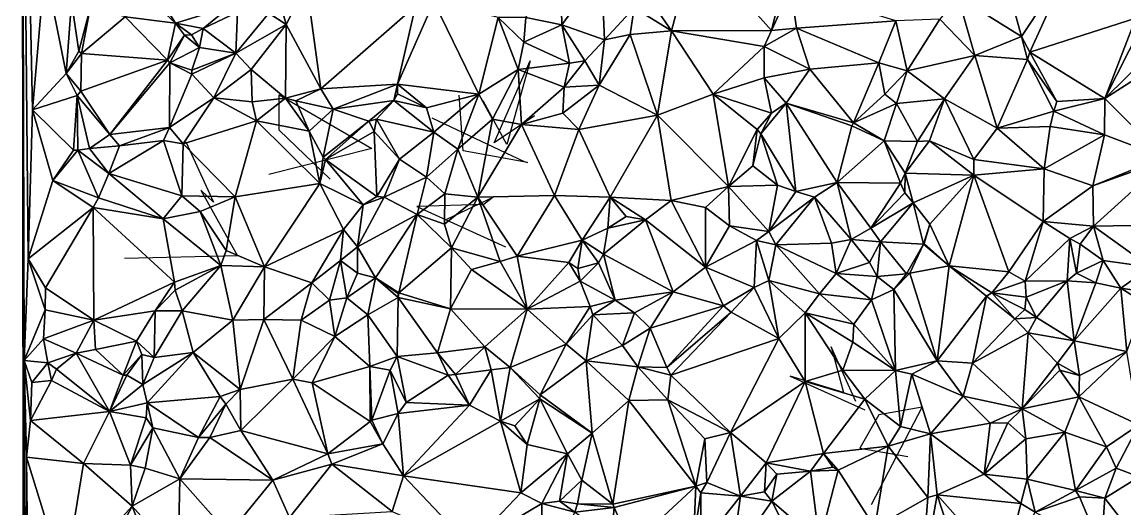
# Model space of a CAD drawing. Header units: metres. Extents: x -15 to 15.3, y -15.8 to 15.8.
# Drawn here: x -14.99 to 2.61, y -1.88 to 5.9 of the extents above; entities that cross this region are included whole.
import ezdxf

# ---------------------------------------------------------------- set-up
doc = ezdxf.new("R2010")
doc.units = ezdxf.units.M
doc.layers.add('CRACKS', color=1, linetype='Continuous')
doc.layers.add('STREET_MESH', color=7, linetype='Continuous')

msp = doc.modelspace()

# ---------------------------------------------------------------- linework, layer by layer
at = {"layer": 'CRACKS'}
for points in [[(-6.81, 4.405, 0.1), (-7.457, 3.974, 0.1), (-6.878, 5.281, 0.1), (-7.252, 3.947, 0.1), (-7.631, 4.645, 0.1)], [(-10.074, 3.393, 0.1), (-10.885, 4.177, 0.1), (-10.889, 4.743, 0.1), (-9.408, 3.883, 0.1), (-11.05, 3.467, 0.1)], [(-8.451, 4.375, 0.1), (-6.976, 3.675, 0.1), (-6.92, 3.657, 0.1), (-7.952, 3.844, 0.1), (-8.012, 4.734, 0.1)], [(-12.378, 3.99, 0.1), (-11.935, 3.025, 0.1), (-12.139, 3.215, 0.1), (-11.55, 2.17, 0.1), (-13.353, 2.128, 0.1)], [(-8.211, 2.753, 0.1), (-7.47, 3.103, 0.1), (-7.62, 2.989, 0.1), (-8.689, 2.956, 0.1), (-7.275, 2.313, 0.1)], [(-1.681, -0.162, 0.1), (-2.076, 0.714, 0.1), (-1.879, -0.017, 0.1), (-2.732, 0.247, 0.1), (-1.539, -0.294, 0.1)], [(-1.43, -1.805, 0.1), (-0.624, -0.252, 0.1), (-1.317, -0.37, 0.1), (-1.62, -0.907, 0.1), (-0.85, -1.036, 0.1)]]:
    msp.add_polyline3d(points, dxfattribs=at)
at = {"layer": 'STREET_MESH'}
for points in [[(-14.961, -10.81), (-14.958, 0.495), (-14.99, 12.235)], [(-14.96, -11.73), (-14.961, -10.81), (-14.99, 12.235)], [(-14.958, 0.495), (-14.893, 2.12), (-14.99, 12.235)], [(-14.893, 2.12), (-14.824, 4.499), (-14.99, 12.235)], [(-14.824, 4.499), (-14.627, 6.784), (-14.99, 12.235)], [(-6.406, 7.267), (-6.948, 5.978), (-6.377, 5.86)], [(-5.741, 6.726), (-6.406, 7.267), (-6.377, 5.86)], [(-4.255, 7.15), (-4.949, 6.234), (-4.626, 5.764)], [(-3.028, 5.766), (-4.255, 7.15), (-4.626, 5.764)], [(-4.255, 7.15), (-3.028, 5.766), (-2.815, 6.629)], [(1.752, 6.866), (0.726, 6.525), (0.965, 5.67)], [(1.093, 5.42), (1.752, 6.866), (0.965, 5.67)], [(1.752, 6.866), (1.093, 5.42), (2.787, 5.966)], [(-14.288, 5.079), (-14.627, 6.784), (-14.824, 4.499)], [(-14.2, 6.227), (-14.627, 6.784), (-14.288, 5.079)], [(-13.097, 6.408), (-12.54, 5.884), (-13.054, 6.704)], [(-13.054, 6.704), (-12.54, 5.884), (-11.67, 6.154)], [(-5.695, 5.621), (-5.741, 6.726), (-6.377, 5.86)], [(-5.695, 5.621), (-5.221, 6.131), (-5.741, 6.726)], [(-10.449, 6.516), (-10.928, 6.427), (-10.776, 5.862)], [(-10.449, 6.516), (-10.776, 5.862), (-10.222, 4.837)], [(-8.71, 6.156), (-10.449, 6.516), (-10.222, 4.837)], [(-2.815, 6.629), (-3.028, 5.766), (-2.721, 6.444)], [(0.726, 6.525), (-0.046, 6.306), (0.965, 5.67)], [(-13.097, 6.408), (-13.344, 5.985), (-12.54, 5.884)], [(-10.776, 5.862), (-10.928, 6.427), (-11.054, 6.045)], [(-3.028, 5.766), (-2.627, 5.804), (-2.721, 6.444)], [(-2.627, 5.804), (-1.041, 5.923), (-2.721, 6.444)], [(-14.082, 5.439), (-14.2, 6.227), (-14.288, 5.079)], [(-14.2, 6.227), (-14.082, 5.439), (-13.901, 6.123)], [(-8.417, 6.226), (-8.997, 4.913), (-7.697, 4.753)], [(-8.417, 6.226), (-8.71, 6.156), (-8.997, 4.913)], [(-7.391, 5.977), (-8.417, 6.226), (-7.697, 4.753)], [(-4.949, 6.234), (-5.221, 6.131), (-4.626, 5.764)], [(0.217, 5.37), (-0.046, 6.306), (-0.34, 5.949)], [(-0.046, 6.306), (0.217, 5.37), (0.965, 5.67)], [(-14.082, 5.439), (-14.043, 5.402), (-13.901, 6.123)], [(-13.901, 6.123), (-14.043, 5.402), (-13.344, 5.985)], [(-12.54, 5.884), (-12.098, 5.799), (-11.67, 6.154)], [(-12.098, 5.799), (-11.552, 6.061), (-11.67, 6.154)], [(-11.552, 6.061), (-12.098, 5.799), (-11.579, 5.407)], [(-11.054, 6.045), (-11.552, 6.061), (-11.579, 5.407)], [(-10.776, 5.862), (-11.054, 6.045), (-11.579, 5.407)], [(-8.997, 4.913), (-8.71, 6.156), (-10.222, 4.837)], [(-5.221, 6.131), (-5.695, 5.621), (-5.286, 5.707)], [(-5.221, 6.131), (-5.286, 5.707), (-4.626, 5.764)], [(-13.344, 5.985), (-14.043, 5.402), (-12.67, 5.292)], [(-13.344, 5.985), (-12.67, 5.292), (-12.54, 5.884)], [(-12.67, 5.292), (-12.396, 5.694), (-12.54, 5.884)], [(-12.288, 5.697), (-12.098, 5.799), (-12.54, 5.884)], [(-12.396, 5.694), (-12.288, 5.697), (-12.54, 5.884)], [(-11.334, 5.143), (-10.776, 5.862), (-11.579, 5.407)], [(-10.776, 5.862), (-11.334, 5.143), (-10.788, 4.688)], [(-10.776, 5.862), (-10.788, 4.688), (-10.222, 4.837)], [(-7.074, 5.146), (-7.391, 5.977), (-7.697, 4.753)], [(-6.981, 5.58), (-6.948, 5.978), (-7.391, 5.977)], [(-7.074, 5.146), (-6.981, 5.58), (-7.391, 5.977)], [(-6.948, 5.978), (-6.981, 5.58), (-6.377, 5.86)], [(-6.981, 5.58), (-6.253, 5.244), (-6.377, 5.86)], [(-6.009, 5.283), (-5.695, 5.621), (-6.377, 5.86)], [(-6.253, 5.244), (-6.009, 5.283), (-6.377, 5.86)], [(-2.627, 5.804), (-1.314, 5.251), (-1.041, 5.923)], [(-1.314, 5.251), (-0.864, 5.125), (-1.041, 5.923)], [(-0.864, 5.125), (-0.34, 5.949), (-1.041, 5.923)], [(-0.864, 5.125), (0.217, 5.37), (-0.34, 5.949)], [(1.093, 5.42), (2.291, 4.681), (2.787, 5.966)], [(2.291, 4.681), (2.874, 5.829), (2.787, 5.966)], [(2.291, 4.681), (2.996, 5.375), (2.874, 5.829)], [(-12.396, 5.694), (-12.67, 5.292), (-12.631, 5.251)], [(-12.159, 5.496), (-12.396, 5.694), (-12.631, 5.251)], [(-12.288, 5.697), (-12.396, 5.694), (-12.159, 5.496)], [(-12.098, 5.799), (-12.288, 5.697), (-12.159, 5.496)], [(-12.098, 5.799), (-12.159, 5.496), (-11.579, 5.407)], [(-4.846, 4.414), (-5.286, 5.707), (-5.778, 4.896)], [(-5.286, 5.707), (-5.695, 5.621), (-5.778, 4.896)], [(-5.286, 5.707), (-4.846, 4.414), (-4.626, 5.764)], [(-4.846, 4.414), (-3.961, 4.753), (-4.626, 5.764)], [(-3.145, 5.51), (-3.028, 5.766), (-4.626, 5.764)], [(-3.961, 4.753), (-3.145, 5.51), (-4.626, 5.764)], [(-2.627, 5.804), (-3.145, 5.51), (-2.417, 5.151)], [(-3.028, 5.766), (-3.145, 5.51), (-2.627, 5.804)], [(-1.314, 5.251), (-2.627, 5.804), (-2.417, 5.151)], [(0.217, 5.37), (1.059, 5.307), (0.965, 5.67)], [(1.059, 5.307), (1.093, 5.42), (0.965, 5.67)], [(-12.283, 5.137), (-12.159, 5.496), (-12.631, 5.251)], [(-12.159, 5.496), (-12.283, 5.137), (-11.579, 5.407)], [(-6.253, 5.244), (-6.981, 5.58), (-7.074, 5.146)], [(-5.695, 5.621), (-6.009, 5.283), (-5.778, 4.896)], [(-3.144, 5.013), (-3.145, 5.51), (-3.961, 4.753)], [(-3.145, 5.51), (-3.144, 5.013), (-2.417, 5.151)], [(-14.043, 5.402), (-14.082, 5.439), (-14.288, 5.079)], [(-14.051, 4.797), (-14.043, 5.402), (-14.288, 5.079)], [(-12.67, 5.292), (-14.043, 5.402), (-14.051, 4.797)], [(-12.67, 5.292), (-14.051, 4.797), (-13.589, 4.108)], [(-12.67, 5.292), (-13.589, 4.108), (-12.631, 5.251)], [(-12.283, 5.137), (-12.28, 5.071), (-11.579, 5.407)], [(-12.28, 5.071), (-11.929, 4.69), (-11.579, 5.407)], [(-11.929, 4.69), (-11.334, 5.143), (-11.579, 5.407)], [(-6.009, 5.283), (-6.335, 4.862), (-5.778, 4.896)], [(-6.253, 5.244), (-6.335, 4.862), (-6.009, 5.283)], [(0.217, 5.37), (-0.864, 5.125), (-0.264, 4.676)], [(0.574, 4.208), (0.217, 5.37), (-0.264, 4.676)], [(0.217, 5.37), (0.574, 4.208), (1.059, 5.307)], [(0.574, 4.208), (1.479, 4.479), (1.059, 5.307)], [(1.093, 5.42), (1.059, 5.307), (1.529, 4.635)], [(1.059, 5.307), (1.479, 4.479), (1.529, 4.635)], [(2.291, 4.681), (1.093, 5.42), (1.529, 4.635)], [(2.996, 5.375), (2.291, 4.681), (2.973, 5.121)], [(-13.589, 4.108), (-12.635, 4.216), (-12.631, 5.251)], [(-12.635, 4.216), (-12.28, 5.071), (-12.631, 5.251)], [(-12.28, 5.071), (-12.283, 5.137), (-12.631, 5.251)], [(-11.317, 4.626), (-11.334, 5.143), (-11.929, 4.69)], [(-11.334, 5.143), (-11.317, 4.626), (-10.788, 4.688)], [(-7.074, 5.146), (-7.697, 4.753), (-7.483, 4.349)], [(-7.016, 4.265), (-7.074, 5.146), (-7.483, 4.349)], [(-6.335, 4.862), (-6.253, 5.244), (-7.074, 5.146)], [(-6.335, 4.862), (-7.074, 5.146), (-7.016, 4.265)], [(-3.144, 5.013), (-2.792, 4.609), (-2.417, 5.151)], [(-2.792, 4.609), (-1.72, 4.291), (-2.417, 5.151)], [(-1.72, 4.291), (-1.314, 5.251), (-2.417, 5.151)], [(-1.72, 4.291), (-1.22, 4.753), (-1.314, 5.251)], [(-1.22, 4.753), (-0.864, 5.125), (-1.314, 5.251)], [(-0.864, 5.125), (-1.22, 4.753), (-1.033, 4.603)], [(-0.264, 4.676), (-0.864, 5.125), (-1.033, 4.603)], [(2.291, 4.681), (3.23, 3.747), (2.973, 5.121)], [(-14.11, 4.732), (-14.288, 5.079), (-14.824, 4.499)], [(-14.11, 4.732), (-14.051, 4.797), (-14.288, 5.079)], [(-12.28, 5.071), (-12.635, 4.216), (-11.929, 4.69)], [(-3.144, 5.013), (-3.961, 4.753), (-3.027, 4.447)], [(-2.792, 4.609), (-3.144, 5.013), (-3.027, 4.447)], [(-14.051, 4.797), (-14.11, 4.732), (-13.589, 4.108)], [(-10.788, 4.688), (-10.62, 4.642), (-10.222, 4.837)], [(-10.62, 4.642), (-10.022, 4.511), (-10.222, 4.837)], [(-10.022, 4.511), (-8.997, 4.913), (-10.222, 4.837)], [(-8.997, 4.913), (-10.022, 4.511), (-9.054, 4.651)], [(-9, 4.759), (-8.997, 4.913), (-9.054, 4.651)], [(-8.535, 4.533), (-9, 4.759), (-9.054, 4.651)], [(-8.997, 4.913), (-9, 4.759), (-8.535, 4.533)], [(-7.697, 4.753), (-8.997, 4.913), (-8.535, 4.533)], [(-6.356, 4.447), (-6.335, 4.862), (-7.016, 4.265)], [(-5.778, 4.896), (-6.356, 4.447), (-6.102, 4.184)], [(-6.335, 4.862), (-6.356, 4.447), (-5.778, 4.896)], [(-4.846, 4.414), (-5.778, 4.896), (-6.102, 4.184)], [(-3.716, 3.278), (-3.961, 4.753), (-4.846, 4.414)], [(-3.961, 4.753), (-3.255, 4.185), (-3.027, 4.447)], [(-3.255, 4.185), (-3.961, 4.753), (-3.716, 3.278)], [(-1.22, 4.753), (-1.72, 4.291), (-1.033, 4.603)], [(-14.168, 3.857), (-14.11, 4.732), (-14.824, 4.499)], [(-14.11, 4.732), (-14.168, 3.857), (-14.099, 3.857)], [(-14.11, 4.732), (-13.913, 3.884), (-13.589, 4.108)], [(-14.11, 4.732), (-14.099, 3.857), (-13.913, 3.884)], [(-12.635, 4.216), (-12.418, 3.955), (-11.929, 4.69)], [(-11.929, 4.69), (-12.418, 3.955), (-11.249, 4.324)], [(-11.317, 4.626), (-11.929, 4.69), (-11.249, 4.324)], [(-10.788, 4.688), (-11.317, 4.626), (-11.249, 4.324)], [(-10.788, 4.688), (-11.249, 4.324), (-10.405, 4.158)], [(-10.62, 4.642), (-10.788, 4.688), (-10.405, 4.158)], [(-10.022, 4.511), (-10.62, 4.642), (-10.405, 4.158)], [(-10.022, 4.511), (-9.454, 4.322), (-9.054, 4.651)], [(-9.454, 4.322), (-9.335, 4.353), (-9.054, 4.651)], [(-9.335, 4.353), (-8.42, 4.146), (-9.054, 4.651)], [(-8.42, 4.146), (-8.535, 4.533), (-9.054, 4.651)], [(-7.697, 4.753), (-8.535, 4.533), (-8.42, 4.146)], [(-8.034, 3.871), (-7.697, 4.753), (-8.42, 4.146)], [(-7.483, 4.349), (-7.697, 4.753), (-8.034, 3.871)], [(-3.2, 4.117), (-2.792, 4.609), (-3.027, 4.447)], [(-2.792, 4.609), (-3.2, 4.117), (-2.641, 3.197)], [(-1.747, 4.243), (-2.792, 4.609), (-1.98, 3.339)], [(-2.792, 4.609), (-2.641, 3.197), (-1.98, 3.339)], [(-1.72, 4.291), (-2.792, 4.609), (-1.747, 4.243)], [(-1.72, 4.291), (-1.227, 4.007), (-1.033, 4.603)], [(-1.227, 4.007), (-0.698, 3.995), (-1.033, 4.603)], [(-0.698, 3.995), (-0.264, 4.676), (-1.033, 4.603)], [(-0.698, 3.995), (-0.506, 4.007), (-0.264, 4.676)], [(-0.506, 4.007), (0.201, 3.705), (-0.264, 4.676)], [(0.201, 3.705), (0.574, 4.208), (-0.264, 4.676)], [(1.479, 4.479), (2.291, 4.681), (1.529, 4.635)], [(2.291, 4.681), (1.479, 4.479), (2.286, 4.101)], [(3.23, 3.747), (2.291, 4.681), (2.286, 4.101)], [(-14.893, 2.12), (-14.499, 3.373), (-14.824, 4.499)], [(-14.499, 3.373), (-14.168, 3.857), (-14.824, 4.499)], [(-10.184, 3.743), (-10.022, 4.511), (-10.405, 4.158)], [(-10.184, 3.743), (-9.454, 4.322), (-10.022, 4.511)], [(-6.356, 4.447), (-7.016, 4.265), (-6.102, 4.184)], [(-5.604, 3.105), (-4.846, 4.414), (-6.102, 4.184)], [(-4.846, 4.414), (-5.604, 3.105), (-4.63, 3.051)], [(-3.716, 3.278), (-4.846, 4.414), (-4.63, 3.051)], [(-3.255, 4.185), (-3.2, 4.117), (-3.027, 4.447)], [(1.479, 4.479), (0.574, 4.208), (1.418, 4.237)], [(2.286, 4.101), (1.479, 4.479), (1.418, 4.237)], [(-12.418, 3.955), (-11.589, 3.11), (-11.249, 4.324)], [(-11.589, 3.11), (-10.239, 3.322), (-11.249, 4.324)], [(-11.249, 4.324), (-10.239, 3.322), (-10.405, 4.158)], [(-9.454, 4.322), (-10.184, 3.743), (-10.148, 3.705)], [(-9.454, 4.322), (-10.148, 3.705), (-9.368, 4.154)], [(-9.335, 4.353), (-9.454, 4.322), (-9.368, 4.154)], [(-8.968, 3.715), (-9.335, 4.353), (-9.368, 4.154)], [(-9.335, 4.353), (-8.968, 3.715), (-8.42, 4.146)], [(-7.718, 3.103), (-7.483, 4.349), (-8.034, 3.871)], [(-7.718, 3.103), (-7.016, 4.265), (-7.483, 4.349)], [(-7.016, 4.265), (-7.718, 3.103), (-6.489, 3.13)], [(-7.016, 4.265), (-6.489, 3.13), (-6.102, 4.184)], [(-1.227, 4.007), (-1.747, 4.243), (-1.98, 3.339)], [(-1.227, 4.007), (-1.72, 4.291), (-1.747, 4.243)], [(0.574, 4.208), (1.322, 3.558), (1.418, 4.237)], [(1.322, 3.558), (2.286, 4.101), (1.418, 4.237)], [(-13.913, 3.884), (-13.433, 3.928), (-13.589, 4.108)], [(-13.433, 3.928), (-12.635, 4.216), (-13.589, 4.108)], [(-12.732, 4.011), (-12.635, 4.216), (-13.433, 3.928)], [(-12.635, 4.216), (-12.732, 4.011), (-12.418, 3.955)], [(-10.239, 3.322), (-10.184, 3.743), (-10.405, 4.158)], [(-10.148, 3.705), (-9.329, 3.114), (-9.368, 4.154)], [(-9.329, 3.114), (-8.968, 3.715), (-9.368, 4.154)], [(-8.968, 3.715), (-8.537, 3.423), (-8.42, 4.146)], [(-8.537, 3.423), (-8.034, 3.871), (-8.42, 4.146)], [(-6.489, 3.13), (-5.604, 3.105), (-6.102, 4.184)], [(-3.255, 4.185), (-3.716, 3.278), (-3.327, 3.607)], [(-3.2, 4.117), (-3.255, 4.185), (-3.327, 3.607)], [(-2.93, 3.298), (-3.2, 4.117), (-3.327, 3.607)], [(-3.2, 4.117), (-2.93, 3.298), (-2.641, 3.197)], [(0.574, 4.208), (0.201, 3.705), (1.322, 3.558)], [(2.286, 4.101), (1.322, 3.558), (2.101, 3.289)], [(3.23, 3.747), (2.286, 4.101), (2.101, 3.289)], [(-14.099, 3.857), (-13.603, 3.484), (-13.913, 3.884)], [(-13.603, 3.484), (-13.433, 3.928), (-13.913, 3.884)], [(-13.603, 3.484), (-12.732, 4.011), (-13.433, 3.928)], [(-12.439, 3.126), (-12.732, 4.011), (-13.603, 3.484)], [(-12.732, 4.011), (-12.439, 3.126), (-12.418, 3.955)], [(-12.418, 3.955), (-12.439, 3.126), (-11.589, 3.11)], [(-0.969, 3.327), (-1.227, 4.007), (-1.98, 3.339)], [(-1.227, 4.007), (-0.969, 3.327), (-0.894, 3.487)], [(-0.698, 3.995), (-1.227, 4.007), (-0.894, 3.487)], [(-0.506, 4.007), (-0.894, 3.487), (0.201, 3.459)], [(-0.506, 4.007), (-0.698, 3.995), (-0.894, 3.487)], [(0.201, 3.705), (-0.506, 4.007), (0.201, 3.459)], [(-14.099, 3.857), (-14.499, 3.373), (-13.772, 3.096)], [(-14.099, 3.857), (-14.168, 3.857), (-14.499, 3.373)], [(-13.603, 3.484), (-14.099, 3.857), (-13.772, 3.096)], [(-10.184, 3.743), (-10.239, 3.322), (-10.148, 3.705)], [(-10.148, 3.705), (-10.239, 3.322), (-9.545, 2.983)], [(-9.329, 3.114), (-10.148, 3.705), (-9.545, 2.983)], [(-8.968, 3.715), (-9.329, 3.114), (-9.212, 3.104)], [(-8.537, 3.423), (-8.968, 3.715), (-9.212, 3.104)], [(-8.034, 3.871), (-8.537, 3.423), (-8.242, 3.16)], [(-7.718, 3.103), (-8.034, 3.871), (-8.242, 3.16)], [(1.322, 3.558), (0.201, 3.705), (0.201, 3.459)], [(3.291, 3.715), (3.23, 3.747), (2.101, 3.289)], [(3.291, 3.715), (2.101, 3.289), (2.112, 2.644)], [(3.682, 2.669), (3.291, 3.715), (2.112, 2.644)], [(-3.716, 3.278), (-2.93, 3.298), (-3.327, 3.607)], [(1.322, 3.558), (0.201, 3.459), (1.309, 2.714)], [(1.322, 3.558), (1.309, 2.714), (2.101, 3.289)], [(-14.893, 2.12), (-13.855, 2.94), (-14.499, 3.373)], [(-14.499, 3.373), (-13.855, 2.94), (-13.772, 3.096)], [(-12.737, 2.759), (-13.603, 3.484), (-13.772, 3.096)], [(-12.439, 3.126), (-13.603, 3.484), (-12.737, 2.759)], [(-8.537, 3.423), (-9.212, 3.104), (-8.685, 2.829)], [(-8.537, 3.423), (-8.685, 2.829), (-8.242, 3.16)], [(-0.969, 3.327), (-0.901, 3.177), (-0.894, 3.487)], [(-0.901, 3.177), (-0.768, 3.017), (-0.894, 3.487)], [(-0.894, 3.487), (-0.768, 3.017), (0.201, 3.459)], [(-0.768, 3.017), (-0.503, 2.674), (0.201, 3.459)], [(-0.503, 2.674), (-0.19, 2.01), (0.201, 3.459)], [(-0.19, 2.01), (0.76, 1.913), (0.201, 3.459)], [(0.201, 3.459), (0.76, 1.913), (1.309, 2.714)], [(-10.239, 3.322), (-11.589, 3.11), (-11.12, 1.994)], [(-9.858, 2.589), (-10.239, 3.322), (-11.12, 1.994)], [(-10.239, 3.322), (-9.858, 2.589), (-9.545, 2.983)], [(-4.079, 2.941), (-3.716, 3.278), (-4.63, 3.051)], [(-3.716, 3.278), (-4.079, 2.941), (-3.698, 2.649)], [(-2.93, 3.298), (-3.716, 3.278), (-3.07, 2.556)], [(-3.716, 3.278), (-3.698, 2.649), (-3.07, 2.556)], [(-2.641, 3.197), (-2.93, 3.298), (-3.07, 2.556)], [(-2.343, 3.106), (-2.641, 3.197), (-3.07, 2.556)], [(-2.641, 3.197), (-2.343, 3.106), (-1.98, 3.339)], [(-2.343, 3.106), (-1.758, 2.428), (-1.98, 3.339)], [(-1.442, 2.609), (-0.969, 3.327), (-1.98, 3.339)], [(-1.758, 2.428), (-1.442, 2.609), (-1.98, 3.339)], [(-0.901, 3.177), (-0.969, 3.327), (-1.442, 2.609)], [(-0.768, 3.017), (-0.901, 3.177), (-1.442, 2.609)], [(2.101, 3.289), (1.309, 2.714), (2.112, 2.644)], [(-13.855, 2.94), (-12.737, 2.759), (-13.772, 3.096)], [(-12.439, 3.126), (-12.737, 2.759), (-12.149, 2.875)], [(-11.589, 3.11), (-12.439, 3.126), (-12.149, 2.875)], [(-11.731, 2.252), (-11.589, 3.11), (-12.149, 2.875)], [(-11.589, 3.11), (-11.731, 2.252), (-11.12, 1.994)], [(-9.638, 2.311), (-9.212, 3.104), (-9.545, 2.983)], [(-9.212, 3.104), (-9.638, 2.311), (-8.685, 2.829)], [(-9.212, 3.104), (-9.329, 3.114), (-9.545, 2.983)], [(-8.685, 2.829), (-8.245, 2.675), (-8.242, 3.16)], [(-8.245, 2.675), (-7.718, 3.103), (-8.242, 3.16)], [(-8.245, 2.675), (-8.135, 2.294), (-7.718, 3.103)], [(-7.718, 3.103), (-8.135, 2.294), (-7.36, 2.079)], [(-6.489, 3.13), (-7.718, 3.103), (-7.086, 2.161)], [(-7.718, 3.103), (-7.36, 2.079), (-7.086, 2.161)], [(-6.489, 3.13), (-7.086, 2.161), (-6.05, 2.416)], [(-5.604, 3.105), (-6.489, 3.13), (-6.05, 2.416)], [(-5.639, 2.611), (-5.604, 3.105), (-6.05, 2.416)], [(-5.639, 2.611), (-5.35, 2.797), (-5.604, 3.105)], [(-5.604, 3.105), (-5.038, 2.745), (-4.63, 3.051)], [(-5.35, 2.797), (-5.038, 2.745), (-5.604, 3.105)], [(-4.63, 3.051), (-5.038, 2.745), (-4.084, 1.987)], [(-4.079, 2.941), (-4.63, 3.051), (-4.084, 1.987)], [(-2.343, 3.106), (-3.07, 2.556), (-2.958, 2.345)], [(-2.07, 2.37), (-2.343, 3.106), (-2.958, 2.345)], [(-1.758, 2.428), (-2.343, 3.106), (-2.07, 2.37)], [(-1.286, 2.393), (-0.768, 3.017), (-1.442, 2.609)], [(-0.603, 2.356), (-0.768, 3.017), (-1.286, 2.393)], [(-0.768, 3.017), (-0.603, 2.356), (-0.503, 2.674)], [(-13.855, 2.94), (-14.893, 2.12), (-14.616, 1.655)], [(-13.843, 1.138), (-13.855, 2.94), (-14.616, 1.655)], [(-12.737, 2.759), (-13.855, 2.94), (-12.559, 1.745)], [(-13.855, 2.94), (-13.843, 1.138), (-12.559, 1.745)], [(-12.737, 2.759), (-11.818, 2.014), (-12.149, 2.875)], [(-11.818, 2.014), (-11.731, 2.252), (-12.149, 2.875)], [(-9.858, 2.589), (-9.638, 2.311), (-9.545, 2.983)], [(-9.638, 2.311), (-9.351, 1.816), (-8.685, 2.829)], [(-9.351, 1.816), (-8.975, 1.577), (-8.685, 2.829)], [(-8.975, 1.577), (-8.135, 2.294), (-8.685, 2.829)], [(-8.135, 2.294), (-8.245, 2.675), (-8.685, 2.829)], [(-3.698, 2.649), (-4.079, 2.941), (-4.084, 1.987)], [(-11.818, 2.014), (-12.737, 2.759), (-12.559, 1.745)], [(-5.639, 2.611), (-5.709, 2.196), (-5.038, 2.745)], [(-5.038, 2.745), (-5.709, 2.196), (-4.595, 1.591)], [(-5.35, 2.797), (-5.639, 2.611), (-5.038, 2.745)], [(-5.038, 2.745), (-4.595, 1.591), (-4.084, 1.987)], [(-3.265, 2.415), (-3.698, 2.649), (-4.084, 1.987)], [(-3.698, 2.649), (-3.265, 2.415), (-3.07, 2.556)], [(-0.503, 2.674), (-0.603, 2.356), (-0.593, 2.367)], [(-0.19, 2.01), (-0.503, 2.674), (-0.593, 2.367)], [(0.76, 1.913), (1.02, 1.764), (1.309, 2.714)], [(1.02, 1.764), (1.732, 2.443), (1.309, 2.714)], [(1.309, 2.714), (1.732, 2.443), (2.112, 2.644)], [(1.732, 2.443), (1.901, 2.354), (2.112, 2.644)], [(1.901, 2.354), (2.267, 2.091), (2.112, 2.644)], [(3.023, 1.988), (3.682, 2.669), (2.112, 2.644)], [(2.267, 2.091), (3.023, 1.988), (2.112, 2.644)], [(-10.364, 1.738), (-9.858, 2.589), (-11.12, 1.994)], [(-9.906, 2.092), (-9.858, 2.589), (-10.364, 1.738)], [(-9.638, 2.311), (-9.858, 2.589), (-9.906, 2.092)], [(-5.709, 2.196), (-5.639, 2.611), (-6.05, 2.416)], [(-3.07, 2.556), (-3.265, 2.415), (-2.958, 2.345)], [(-1.758, 2.428), (-1.286, 2.393), (-1.442, 2.609)], [(-9.638, 2.311), (-9.906, 2.092), (-9.634, 1.892)], [(-9.351, 1.816), (-9.638, 2.311), (-9.634, 1.892)], [(-8.135, 2.294), (-8.975, 1.577), (-8.153, 1.32)], [(-7.818, 1.949), (-8.135, 2.294), (-8.153, 1.32)], [(-7.36, 2.079), (-8.135, 2.294), (-7.818, 1.949)], [(-7.086, 2.161), (-6.262, 2.059), (-6.05, 2.416)], [(-6.262, 2.059), (-6.12, 1.966), (-6.05, 2.416)], [(-6.12, 1.966), (-5.787, 2.055), (-6.05, 2.416)], [(-5.787, 2.055), (-5.709, 2.196), (-6.05, 2.416)], [(-3.304, 1.663), (-3.265, 2.415), (-4.084, 1.987)], [(-3.265, 2.415), (-3.304, 1.663), (-3.069, 1.774)], [(-3.265, 2.415), (-3.069, 1.774), (-2.958, 2.345)], [(-3.069, 1.774), (-2.26, 1.56), (-2.958, 2.345)], [(-1.994, 1.888), (-2.07, 2.37), (-2.958, 2.345)], [(-2.26, 1.56), (-1.994, 1.888), (-2.958, 2.345)], [(-1.758, 2.428), (-2.07, 2.37), (-1.994, 1.888)], [(-1.464, 2.06), (-1.758, 2.428), (-1.994, 1.888)], [(-1.286, 2.393), (-1.758, 2.428), (-1.464, 2.06)], [(-1.339, 1.839), (-1.286, 2.393), (-1.464, 2.06)], [(-0.873, 1.878), (-1.286, 2.393), (-1.339, 1.839)], [(-0.873, 1.878), (-0.603, 2.356), (-1.286, 2.393)], [(-0.603, 2.356), (-0.873, 1.878), (-0.818, 1.891)], [(-0.19, 2.01), (-0.603, 2.356), (-0.818, 1.891)], [(-0.603, 2.356), (-0.19, 2.01), (-0.593, 2.367)], [(1.02, 1.764), (1.69, 1.771), (1.732, 2.443)], [(1.732, 2.443), (1.69, 1.771), (1.842, 1.889)], [(1.901, 2.354), (1.732, 2.443), (1.842, 1.889)], [(2.267, 2.091), (1.901, 2.354), (1.842, 1.889)], [(-14.622, 1.303), (-14.893, 2.12), (-14.958, 0.495)], [(-14.893, 2.12), (-14.622, 1.303), (-14.616, 1.655)], [(-11.731, 2.252), (-11.818, 2.014), (-11.12, 1.994)], [(-7.086, 2.161), (-7.36, 2.079), (-6.928, 1.315)], [(-6.262, 2.059), (-7.086, 2.161), (-6.928, 1.315)], [(-5.709, 2.196), (-5.787, 2.055), (-5.525, 1.457)], [(-5.709, 2.196), (-5.525, 1.457), (-4.595, 1.591)], [(-12.549, 1.617), (-11.818, 2.014), (-12.559, 1.745)], [(-12.549, 1.617), (-12.434, 1.288), (-11.818, 2.014)], [(-12.434, 1.288), (-11.625, 1.141), (-11.818, 2.014)], [(-11.818, 2.014), (-11.625, 1.141), (-11.12, 1.994)], [(-11.12, 1.994), (-11.625, 1.141), (-11.131, 1.153)], [(-10.364, 1.738), (-11.12, 1.994), (-11.131, 1.153)], [(-10.082, 1.462), (-9.906, 2.092), (-10.364, 1.738)], [(-10.082, 1.462), (-9.805, 1.497), (-9.906, 2.092)], [(-9.906, 2.092), (-9.805, 1.497), (-9.634, 1.892)], [(-6.928, 1.315), (-7.818, 1.949), (-8.153, 1.32)], [(-7.36, 2.079), (-7.818, 1.949), (-6.928, 1.315)], [(-6.082, 1.763), (-6.262, 2.059), (-6.928, 1.315)], [(-6.262, 2.059), (-6.082, 1.763), (-6.12, 1.966)], [(-6.082, 1.763), (-5.787, 2.055), (-6.12, 1.966)], [(-5.525, 1.457), (-5.787, 2.055), (-6.082, 1.763)], [(-4.595, 1.591), (-3.794, 1.37), (-4.084, 1.987)], [(-3.794, 1.37), (-3.304, 1.663), (-4.084, 1.987)], [(-1.339, 1.839), (-1.464, 2.06), (-1.994, 1.888)], [(-0.382, 0.492), (-0.19, 2.01), (-0.818, 1.891)], [(0.404, 1.521), (-0.19, 2.01), (-0.382, 0.492)], [(-0.19, 2.01), (0.404, 1.521), (0.488, 1.575)], [(0.76, 1.913), (-0.19, 2.01), (0.488, 1.575)], [(2.149, 1.736), (2.267, 2.091), (1.842, 1.889)], [(2.149, 1.736), (2.55, 1.652), (2.267, 2.091)], [(2.267, 2.091), (2.55, 1.652), (3.023, 1.988)], [(2.55, 1.652), (3.115, 1.567), (3.023, 1.988)], [(-9.805, 1.497), (-9.351, 1.816), (-9.634, 1.892)], [(-9.351, 1.816), (-9.805, 1.497), (-9.471, 1.227)], [(-8.986, 1.5), (-9.351, 1.816), (-9.471, 1.227)], [(-9.351, 1.816), (-8.986, 1.566), (-8.975, 1.577)], [(-8.986, 1.566), (-9.351, 1.816), (-8.986, 1.5)], [(-5.922, 1.361), (-6.082, 1.763), (-6.928, 1.315)], [(-5.525, 1.457), (-6.082, 1.763), (-5.922, 1.361)], [(-3.069, 1.774), (-3.304, 1.663), (-2.913, 0.847)], [(-3.069, 1.774), (-2.913, 0.847), (-2.488, 1.259)], [(-2.26, 1.56), (-3.069, 1.774), (-2.488, 1.259)], [(-1.994, 1.888), (-2.26, 1.56), (-1.434, 1.466)], [(-1.339, 1.839), (-1.994, 1.888), (-1.434, 1.466)], [(-1.339, 1.839), (-1.434, 1.466), (-1.074, 1.629)], [(-0.873, 1.878), (-1.339, 1.839), (-1.074, 1.629)], [(-1.074, 1.629), (-0.382, 0.492), (-0.818, 1.891)], [(-0.873, 1.878), (-1.074, 1.629), (-0.818, 1.891)], [(1.02, 1.764), (0.76, 1.913), (0.488, 1.575)], [(1.039, 1.508), (1.02, 1.764), (0.488, 1.575)], [(1.69, 1.771), (1.02, 1.764), (1.039, 1.508)], [(1.202, 1.181), (1.69, 1.771), (1.039, 1.508)], [(1.69, 1.771), (1.202, 1.181), (1.801, 0.812)], [(1.69, 1.771), (2.149, 1.736), (1.842, 1.889)], [(2.149, 1.736), (1.69, 1.771), (1.801, 0.812)], [(-14.622, 1.303), (-13.843, 1.138), (-14.616, 1.655)], [(-13.843, 1.138), (-12.864, 1.288), (-12.559, 1.745)], [(-12.864, 1.288), (-12.549, 1.617), (-12.559, 1.745)], [(-12.434, 1.288), (-12.549, 1.617), (-12.864, 1.288)], [(-10.536, 1.142), (-10.364, 1.738), (-11.131, 1.153)], [(-10.536, 1.142), (-10.082, 1.462), (-10.364, 1.738)], [(-5.525, 1.457), (-5.216, 1.258), (-4.595, 1.591)], [(-5.216, 1.258), (-4.964, 1.011), (-4.595, 1.591)], [(-4.595, 1.591), (-4.964, 1.011), (-3.794, 1.37)], [(-3.304, 1.663), (-3.794, 1.37), (-3.672, 1.269)], [(-2.913, 0.847), (-3.304, 1.663), (-3.672, 1.269)], [(-1.434, 1.466), (-1.05, 0.335), (-1.074, 1.629)], [(-1.05, 0.335), (-0.382, 0.492), (-1.074, 1.629)], [(2.55, 1.652), (2.149, 1.736), (1.801, 0.812)], [(2.55, 1.652), (1.801, 0.812), (2.646, 0.641)], [(3.115, 1.567), (2.55, 1.652), (2.928, 1.412)], [(2.928, 1.412), (2.55, 1.652), (2.646, 0.641)], [(-10.082, 1.462), (-10.536, 1.142), (-9.996, 0.878)], [(-9.805, 1.497), (-10.082, 1.462), (-9.996, 0.878)], [(-9.471, 1.227), (-9.805, 1.497), (-9.996, 0.878)], [(-9.001, 0.559), (-8.986, 1.5), (-9.471, 1.227)], [(-9.001, 0.559), (-8.361, 0.62), (-8.986, 1.5)], [(-8.975, 1.577), (-8.986, 1.5), (-8.153, 1.32)], [(-8.986, 1.566), (-8.986, 1.5), (-8.975, 1.577)], [(-8.986, 1.5), (-8.361, 0.62), (-8.153, 1.32)], [(-5.878, 1.223), (-5.525, 1.457), (-5.922, 1.361)], [(-5.216, 1.258), (-5.525, 1.457), (-5.878, 1.223)], [(-2.26, 1.56), (-2.488, 1.259), (-1.715, 1.077)], [(-1.434, 1.466), (-2.26, 1.56), (-1.715, 1.077)], [(-1.05, 0.335), (-1.434, 1.466), (-1.715, 1.077)], [(0.182, 0.451), (0.404, 1.521), (-0.382, 0.492)], [(0.857, 1.16), (0.404, 1.521), (0.182, 0.451)], [(0.404, 1.521), (0.857, 1.16), (0.488, 1.575)], [(1.017, 1.311), (1.039, 1.508), (0.488, 1.575)], [(0.857, 1.16), (1.017, 1.311), (0.488, 1.575)], [(1.017, 1.311), (1.202, 1.181), (1.039, 1.508)], [(-14.65, 0.842), (-14.622, 1.303), (-14.958, 0.495)], [(-13.843, 1.138), (-14.622, 1.303), (-14.65, 0.842)], [(-13.843, 1.138), (-13.165, 0.805), (-12.864, 1.288)], [(-12.864, 1.288), (-13.165, 0.805), (-12.88, 0.546)], [(-12.434, 1.288), (-12.864, 1.288), (-12.88, 0.546)], [(-12.259, 0.621), (-12.434, 1.288), (-12.88, 0.546)], [(-12.259, 0.621), (-11.625, 1.141), (-12.434, 1.288)], [(-8.361, 0.62), (-7.605, 0.716), (-8.153, 1.32)], [(-7.605, 0.716), (-6.928, 1.315), (-8.153, 1.32)], [(-7.605, 0.716), (-7.197, 0.383), (-6.928, 1.315)], [(-7.197, 0.383), (-6.308, 0.758), (-6.928, 1.315)], [(-6.308, 0.758), (-5.922, 1.361), (-6.928, 1.315)], [(-6.308, 0.758), (-5.878, 1.223), (-5.922, 1.361)], [(-5.216, 1.258), (-5.878, 1.223), (-5.408, 0.733)], [(-4.964, 1.011), (-5.216, 1.258), (-5.408, 0.733)], [(-4.964, 1.011), (-4.698, 0.383), (-3.794, 1.37)], [(-3.794, 1.37), (-4.698, 0.383), (-3.672, 1.269)], [(-4.698, 0.383), (-4.637, 0.262), (-3.672, 1.269)], [(-4.637, 0.262), (-2.913, 0.847), (-3.672, 1.269)], [(-2.488, 1.259), (-2.913, 0.847), (-2.491, 0.159)], [(-1.889, 0.339), (-2.488, 1.259), (-2.491, 0.159)], [(-2.488, 1.259), (-1.729, 0.791), (-1.715, 1.077)], [(-1.729, 0.791), (-2.488, 1.259), (-1.889, 0.339)], [(0.857, 1.16), (1.202, 1.181), (1.017, 1.311)], [(-14.125, 0.612), (-13.843, 1.138), (-14.65, 0.842)], [(-13.843, 1.138), (-14.125, 0.612), (-13.816, 0.674)], [(-13.165, 0.805), (-13.843, 1.138), (-13.816, 0.674)], [(-12.259, 0.621), (-11.507, 0.032), (-11.625, 1.141)], [(-11.625, 1.141), (-11.507, 0.032), (-11.131, 1.153)], [(-11.507, 0.032), (-10.666, 0.196), (-11.131, 1.153)], [(-10.666, 0.196), (-10.536, 1.142), (-11.131, 1.153)], [(-10.536, 1.142), (-10.666, 0.196), (-9.996, 0.878)], [(-9.44, 0.4), (-9.471, 1.227), (-9.996, 0.878)], [(-9.44, 0.4), (-9.001, 0.559), (-9.471, 1.227)], [(-5.987, 0.489), (-5.878, 1.223), (-6.308, 0.758)], [(-5.878, 1.223), (-5.987, 0.489), (-5.408, 0.733)], [(-1.729, 0.791), (-1.05, 0.335), (-1.715, 1.077)], [(1.069, 0.938), (0.857, 1.16), (0.182, 0.451)], [(1.202, 1.181), (0.857, 1.16), (1.069, 0.938)], [(1.202, 1.181), (1.069, 0.938), (1.801, 0.812)], [(-5.162, 0.392), (-4.964, 1.011), (-5.408, 0.733)], [(-4.964, 1.011), (-5.162, 0.392), (-4.698, 0.383)], [(1.069, 0.938), (0.182, 0.451), (0.971, -0.275)], [(1.538, 0.453), (1.069, 0.938), (0.971, -0.275)], [(1.801, 0.812), (1.069, 0.938), (1.538, 0.453)], [(-14.579, 0.461), (-14.65, 0.842), (-14.958, 0.495)], [(-14.125, 0.612), (-14.65, 0.842), (-14.579, 0.461)], [(-13.379, 0.261), (-13.165, 0.805), (-13.816, 0.674)], [(-13.165, 0.805), (-13.379, 0.261), (-13.077, 0.589)], [(-13.165, 0.805), (-13.077, 0.589), (-12.88, 0.546)], [(-10.666, 0.196), (-10.36, 0.141), (-9.996, 0.878)], [(-10.36, 0.141), (-9.44, 0.4), (-9.996, 0.878)], [(-8.072, 0.274), (-7.605, 0.716), (-8.361, 0.62)], [(-7.501, 0.345), (-7.605, 0.716), (-8.072, 0.274)], [(-7.605, 0.716), (-7.501, 0.345), (-7.197, 0.383)], [(-6.718, -0.055), (-6.308, 0.758), (-7.197, 0.383)], [(-6.718, -0.055), (-5.987, 0.489), (-6.308, 0.758)], [(-5.987, 0.489), (-5.162, 0.392), (-5.408, 0.733)], [(-4.637, 0.262), (-3.681, -0.654), (-2.913, 0.847)], [(-2.913, 0.847), (-3.681, -0.654), (-2.491, 0.159)], [(-1.729, 0.791), (-1.889, 0.339), (-1.05, 0.335)], [(1.889, 0.256), (1.801, 0.812), (1.538, 0.453)], [(1.801, 0.812), (1.889, 0.256), (2.646, 0.641)], [(-14.125, 0.612), (-14.579, 0.461), (-14.44, 0.357)], [(-13.594, -0.321), (-14.125, 0.612), (-14.44, 0.357)], [(-14.125, 0.612), (-13.379, 0.261), (-13.816, 0.674)], [(-13.379, 0.261), (-14.125, 0.612), (-13.594, -0.321)], [(-13.379, 0.261), (-13.318, 0.26), (-13.077, 0.589)], [(-13.318, 0.26), (-13.06, 0.112), (-13.077, 0.589)], [(-13.077, 0.589), (-13.06, 0.112), (-12.88, 0.546)], [(-13.06, 0.112), (-12.259, 0.621), (-12.88, 0.546)], [(-12.993, -0.18), (-12.259, 0.621), (-13.06, 0.112)], [(-11.826, -0.077), (-12.259, 0.621), (-12.993, -0.18)], [(-12.259, 0.621), (-11.826, -0.077), (-11.507, 0.032)], [(-9.001, 0.559), (-9.44, 0.4), (-9.114, 0.343)], [(-8.859, -0.174), (-9.001, 0.559), (-9.114, 0.343)], [(-9.001, 0.559), (-8.188, 0.261), (-8.361, 0.62)], [(-8.188, 0.261), (-9.001, 0.559), (-8.859, -0.174)], [(-8.188, 0.261), (-8.072, 0.274), (-8.361, 0.62)], [(1.878, -0.085), (2.834, -0.531), (2.646, 0.641)], [(1.889, 0.256), (1.878, -0.085), (2.646, 0.641)], [(-14.961, -10.81), (-14.947, -8.749), (-14.958, 0.495)], [(-14.853, -0.461), (-14.958, 0.495), (-14.917, -1.05)], [(-14.958, 0.495), (-14.933, -5.765), (-14.917, -1.05)], [(-14.853, -0.461), (-14.834, 0.142), (-14.958, 0.495)], [(-14.947, -8.749), (-14.933, -5.765), (-14.958, 0.495)], [(-14.834, 0.142), (-14.579, 0.461), (-14.958, 0.495)], [(-14.521, 0.175), (-14.579, 0.461), (-14.834, 0.142)], [(-14.579, 0.461), (-14.521, 0.175), (-14.44, 0.357)], [(-14.521, 0.175), (-13.594, -0.321), (-14.44, 0.357)], [(-9.435, -0.48), (-9.44, 0.4), (-10.36, 0.141)], [(-9.44, 0.4), (-9.405, -0.456), (-9.114, 0.343)], [(-9.435, -0.48), (-9.405, -0.456), (-9.44, 0.4)], [(-7.501, 0.345), (-7.356, -0.472), (-7.197, 0.383)], [(-7.356, -0.472), (-6.724, -0.118), (-7.197, 0.383)], [(-6.724, -0.118), (-6.718, -0.055), (-7.197, 0.383)], [(-5.987, 0.489), (-6.718, -0.055), (-5.889, -0.663)], [(-5.162, 0.392), (-5.987, 0.489), (-5.306, -0.143)], [(-5.306, -0.143), (-5.987, 0.489), (-5.889, -0.663)], [(-5.162, 0.392), (-5.306, -0.143), (-4.683, -0.133)], [(-4.637, 0.262), (-5.162, 0.392), (-4.683, -0.133)], [(-5.162, 0.392), (-4.637, 0.262), (-4.698, 0.383)], [(-0.382, 0.492), (-1.05, 0.335), (-0.786, 0.277)], [(-0.382, 0.492), (-0.786, 0.277), (0.032, -0.073)], [(0.182, 0.451), (-0.382, 0.492), (0.032, -0.073)], [(0.971, -0.275), (0.182, 0.451), (0.032, -0.073)], [(1.577, 0.343), (1.538, 0.453), (0.971, -0.275)], [(1.889, 0.256), (1.538, 0.453), (1.577, 0.343)], [(-13.318, 0.26), (-13.379, 0.261), (-13.594, -0.321)], [(-13.318, 0.26), (-13.594, -0.321), (-13.06, 0.112)], [(-11.498, -0.623), (-10.666, 0.196), (-11.507, 0.032)], [(-10.108, -0.998), (-10.666, 0.196), (-11.498, -0.623)], [(-10.666, 0.196), (-10.108, -0.998), (-10.36, 0.141)], [(-9.405, -0.456), (-8.985, -0.35), (-9.114, 0.343)], [(-8.985, -0.35), (-8.859, -0.174), (-9.114, 0.343)], [(-8.188, 0.261), (-8.859, -0.174), (-7.848, -0.22)], [(-8.072, 0.274), (-8.188, 0.261), (-7.848, -0.22)], [(-7.501, 0.345), (-8.072, 0.274), (-7.848, -0.22)], [(-7.356, -0.472), (-7.501, 0.345), (-7.848, -0.22)], [(-3.681, -0.654), (-4.637, 0.262), (-4.683, -0.133)], [(-1.889, 0.339), (-2.491, 0.159), (-1.539, -0.121)], [(-1.05, 0.335), (-1.889, 0.339), (-1.539, -0.121)], [(-0.97, -0.559), (-1.05, 0.335), (-1.539, -0.121)], [(-1.05, 0.335), (-0.97, -0.559), (-0.786, 0.277)], [(-0.97, -0.559), (-0.489, -0.675), (-0.786, 0.277)], [(-0.786, 0.277), (-0.489, -0.675), (0.032, -0.073)], [(1.878, -0.085), (1.577, 0.343), (0.971, -0.275)], [(1.878, -0.085), (1.889, 0.256), (1.577, 0.343)], [(-14.521, 0.175), (-14.834, 0.142), (-14.853, -0.461)], [(-13.594, -0.321), (-14.521, 0.175), (-14.853, -0.461)], [(-13.594, -0.321), (-12.993, -0.18), (-13.06, 0.112)], [(-11.826, -0.077), (-11.738, -0.204), (-11.507, 0.032)], [(-11.738, -0.204), (-11.498, -0.623), (-11.507, 0.032)], [(-10.108, -0.998), (-9.435, -0.48), (-10.36, 0.141)], [(-3.681, -0.654), (-3.112, -1.139), (-2.491, 0.159)], [(-3.112, -1.139), (-2.196, -0.99), (-2.491, 0.159)], [(-2.491, 0.159), (-2.196, -0.99), (-1.539, -0.121)], [(-12.173, -0.736), (-11.826, -0.077), (-12.993, -0.18)], [(-11.826, -0.077), (-12.173, -0.736), (-11.738, -0.204)], [(-8.859, -0.174), (-8.985, -0.35), (-7.848, -0.22)], [(-7.356, -0.472), (-7.126, -0.55), (-6.724, -0.118)], [(-7.126, -0.55), (-6.929, -0.847), (-6.724, -0.118)], [(-6.929, -0.847), (-6.284, -0.995), (-6.724, -0.118)], [(-6.718, -0.055), (-6.724, -0.118), (-5.889, -0.663)], [(-6.724, -0.118), (-6.284, -0.995), (-5.889, -0.663)], [(-5.558, -1.801), (-5.306, -0.143), (-5.889, -0.663)], [(-5.306, -0.143), (-5.558, -1.801), (-4.236, -1.513)], [(-4.683, -0.133), (-5.306, -0.143), (-4.236, -1.513)], [(-4.683, -0.133), (-4.236, -1.513), (-4.092, -0.758)], [(-3.681, -0.654), (-4.683, -0.133), (-4.092, -0.758)], [(-2.196, -0.99), (-1.167, -0.874), (-1.539, -0.121)], [(-1.167, -0.874), (-0.97, -0.559), (-1.539, -0.121)], [(-0.489, -0.675), (0.461, -0.505), (0.032, -0.073)], [(0.461, -0.505), (0.971, -0.275), (0.032, -0.073)], [(1.653, -0.65), (1.878, -0.085), (0.971, -0.275)], [(2.321, -0.886), (1.878, -0.085), (1.653, -0.65)], [(1.878, -0.085), (2.321, -0.886), (2.834, -0.531)], [(-14.01, -1.149), (-13.594, -0.321), (-14.853, -0.461)], [(-13.594, -0.321), (-14.01, -1.149), (-13.257, -1.176)], [(-13.594, -0.321), (-13.011, -0.418), (-12.993, -0.18)], [(-13.011, -0.418), (-13.594, -0.321), (-13.257, -1.176)], [(-13.011, -0.418), (-12.901, -0.581), (-12.993, -0.18)], [(-12.901, -0.581), (-12.173, -0.736), (-12.993, -0.18)], [(-11.738, -0.204), (-12.173, -0.736), (-11.993, -0.732)], [(-11.498, -0.623), (-11.738, -0.204), (-11.993, -0.732)], [(-9.405, -0.456), (-9.234, -0.835), (-8.985, -0.35)], [(-8.985, -0.35), (-9.234, -0.835), (-8.901, -1.346)], [(-8.985, -0.35), (-8.901, -1.346), (-7.848, -0.22)], [(-8.901, -1.346), (-7.356, -0.472), (-7.848, -0.22)], [(0.461, -0.505), (0.742, -0.498), (0.971, -0.275)], [(0.742, -0.498), (1.033, -0.756), (0.971, -0.275)], [(1.033, -0.756), (1.653, -0.65), (0.971, -0.275)], [(-14.01, -1.149), (-14.853, -0.461), (-14.917, -1.05)], [(-12.901, -0.581), (-13.011, -0.418), (-13.257, -1.176)], [(-9.234, -0.835), (-9.435, -0.48), (-10.108, -0.998)], [(-9.405, -0.456), (-9.435, -0.48), (-9.234, -0.835)], [(-7.356, -0.472), (-8.901, -1.346), (-7.03, -1.62)], [(-6.929, -0.847), (-7.356, -0.472), (-7.03, -1.62)], [(-7.356, -0.472), (-6.929, -0.847), (-7.126, -0.55)], [(0.461, -0.505), (-0.489, -0.675), (0.367, -1.318)], [(0.742, -0.498), (0.461, -0.505), (0.367, -1.318)], [(1.033, -0.756), (0.742, -0.498), (0.367, -1.318)], [(-13.026, -1.227), (-12.901, -0.581), (-13.257, -1.176)], [(-12.472, -1.394), (-12.901, -0.581), (-13.026, -1.227)], [(-12.173, -0.736), (-12.901, -0.581), (-12.472, -1.394)], [(-11.498, -0.623), (-11.993, -0.732), (-10.988, -1.414)], [(-10.108, -0.998), (-11.498, -0.623), (-10.988, -1.414)], [(-6.284, -0.995), (-6.056, -1.417), (-5.889, -0.663)], [(-6.056, -1.417), (-5.558, -1.801), (-5.889, -0.663)], [(-4.06, -1.456), (-3.681, -0.654), (-4.092, -0.758)], [(-4.06, -1.456), (-3.521, -1.671), (-3.681, -0.654)], [(-3.681, -0.654), (-3.521, -1.671), (-3.112, -1.139)], [(-0.489, -0.675), (-0.97, -0.559), (-1.167, -0.874)], [(-0.53, -1.692), (-0.489, -0.675), (-1.167, -0.874)], [(-0.382, -1.649), (-0.489, -0.675), (-0.53, -1.692)], [(-0.489, -0.675), (-0.382, -1.649), (0.367, -1.318)], [(1.653, -0.65), (1.033, -0.756), (1.052, -1.4)], [(1.823, -1.584), (1.653, -0.65), (1.052, -1.4)], [(1.823, -1.584), (2.321, -0.886), (1.653, -0.65)], [(2.321, -0.886), (2.472, -1.224), (2.834, -0.531)], [(2.834, -0.531), (2.472, -1.224), (2.841, -1.363)], [(-10.988, -1.414), (-11.993, -0.732), (-12.472, -1.394)], [(-11.993, -0.732), (-12.173, -0.736), (-12.472, -1.394)], [(-10.048, -1.159), (-9.234, -0.835), (-10.108, -0.998)], [(-9.234, -0.835), (-10.048, -1.159), (-8.901, -1.346)], [(-6.929, -0.847), (-7.03, -1.62), (-6.284, -0.995)], [(-4.236, -1.513), (-4.06, -1.456), (-4.092, -0.758)], [(-2.196, -0.99), (-1.962, -1.257), (-1.167, -0.874)], [(-1.962, -1.257), (-1.376, -2.17), (-1.167, -0.874)], [(-1.376, -2.17), (-0.53, -1.692), (-1.167, -0.874)], [(1.052, -1.4), (1.033, -0.756), (0.367, -1.318)], [(-14.933, -5.765), (-14.877, -4.824), (-14.917, -1.05)], [(-14.311, -3.022), (-14.01, -1.149), (-14.917, -1.05)], [(-14.877, -4.824), (-14.311, -3.022), (-14.917, -1.05)], [(-10.048, -1.159), (-10.108, -0.998), (-10.988, -1.414)], [(-6.284, -0.995), (-7.03, -1.62), (-6.696, -1.787)], [(-6.412, -1.753), (-6.284, -0.995), (-6.696, -1.787)], [(-6.284, -0.995), (-6.412, -1.753), (-6.056, -1.417)], [(-2.196, -0.99), (-3.112, -1.139), (-2.403, -1.274)], [(-2.05, -1.208), (-2.196, -0.99), (-2.403, -1.274)], [(-2.05, -1.208), (-1.962, -1.257), (-2.196, -0.99)], [(2.472, -1.224), (2.321, -0.886), (1.823, -1.584)], [(-13.234, -1.832), (-14.01, -1.149), (-14.311, -3.022)], [(-14.01, -1.149), (-13.234, -1.832), (-13.257, -1.176)], [(-13.234, -1.832), (-13.026, -1.227), (-13.257, -1.176)], [(-12.472, -1.394), (-13.026, -1.227), (-13.234, -1.832)], [(-10.724, -2.012), (-10.048, -1.159), (-10.988, -1.414)], [(-9.085, -1.916), (-10.048, -1.159), (-10.724, -2.012)], [(-10.048, -1.159), (-9.085, -1.916), (-8.901, -1.346)], [(-3.521, -1.671), (-3.139, -1.603), (-3.112, -1.139)], [(-3.139, -1.603), (-2.945, -1.321), (-3.112, -1.139)], [(-3.112, -1.139), (-2.945, -1.321), (-2.403, -1.274)], [(-1.962, -1.257), (-2.05, -1.208), (-2.403, -1.274)], [(2.472, -1.224), (1.823, -1.584), (2.293, -1.706)], [(2.472, -1.224), (2.293, -1.706), (2.841, -1.363)], [(-12.5, -2.652), (-12.472, -1.394), (-13.234, -1.832)], [(-12.5, -2.652), (-11.691, -2.281), (-12.472, -1.394)], [(-11.691, -2.281), (-10.988, -1.414), (-12.472, -1.394)], [(-8.901, -1.346), (-9.085, -1.916), (-7.84, -2.473)], [(-7.03, -1.62), (-8.901, -1.346), (-7.84, -2.473)], [(-2.945, -1.321), (-3.139, -1.603), (-3.022, -1.754)], [(-3.022, -1.754), (-2.262, -2.406), (-2.403, -1.274)], [(-2.945, -1.321), (-3.022, -1.754), (-2.403, -1.274)], [(-2.262, -2.406), (-1.962, -1.257), (-2.403, -1.274)], [(-1.962, -1.257), (-2.262, -2.406), (-1.376, -2.17)], [(-0.382, -1.649), (0.953, -1.787), (0.367, -1.318)], [(0.953, -1.787), (1.052, -1.4), (0.367, -1.318)], [(1.182, -1.926), (1.052, -1.4), (0.953, -1.787)], [(1.182, -1.926), (1.823, -1.584), (1.052, -1.4)], [(2.841, -1.363), (2.293, -1.706), (2.902, -2.495)], [(-11.691, -2.281), (-10.724, -2.012), (-10.988, -1.414)], [(-6.412, -1.753), (-6.125, -1.795), (-6.056, -1.417)], [(-6.056, -1.417), (-6.125, -1.795), (-5.558, -1.801)], [(-5.558, -1.801), (-5.54, -1.851), (-4.236, -1.513)], [(-5.54, -1.851), (-5.267, -2.473), (-4.236, -1.513)], [(-4.236, -1.513), (-5.267, -2.473), (-4.272, -2.391)], [(-4.157, -1.617), (-4.236, -1.513), (-4.272, -2.391)], [(-4.157, -1.617), (-4.06, -1.456), (-4.236, -1.513)], [(-4.157, -1.617), (-3.521, -1.671), (-4.06, -1.456)], [(1.823, -1.584), (1.182, -1.926), (1.887, -1.683)], [(2.293, -1.706), (1.823, -1.584), (1.887, -1.683)], [(-7.03, -1.62), (-7.84, -2.473), (-6.696, -1.787)], [(-6.169, -1.93), (-6.412, -1.753), (-6.696, -1.787)], [(-6.125, -1.795), (-6.412, -1.753), (-6.169, -1.93)], [(-4.162, -2.478), (-4.157, -1.617), (-4.272, -2.391)], [(-3.521, -1.671), (-4.157, -1.617), (-4.162, -2.478)], [(-3.521, -1.671), (-4.162, -2.478), (-3.661, -2.669)], [(-3.022, -1.754), (-3.521, -1.671), (-3.661, -2.669)], [(-2.567, -2.652), (-3.022, -1.754), (-3.661, -2.669)], [(-3.139, -1.603), (-3.521, -1.671), (-3.022, -1.754)], [(-3.022, -1.754), (-2.567, -2.652), (-2.262, -2.406)], [(-1.376, -2.17), (-0.64, -3.087), (-0.53, -1.692)], [(-0.382, -1.649), (-0.64, -3.087), (0.109, -3.174)], [(-0.64, -3.087), (-0.382, -1.649), (-0.53, -1.692)], [(0.688, -2.859), (-0.382, -1.649), (0.109, -3.174)], [(-0.382, -1.649), (0.688, -2.859), (0.953, -1.787)], [(1.887, -1.683), (1.182, -1.926), (2.235, -2.51)], [(2.293, -1.706), (1.887, -1.683), (2.235, -2.51)], [(2.902, -2.495), (2.293, -1.706), (2.235, -2.51)], [(-13.872, -3.043), (-13.234, -1.832), (-14.311, -3.022)], [(-13.234, -1.832), (-13.872, -3.043), (-12.78, -3.012)], [(-12.5, -2.652), (-13.234, -1.832), (-12.78, -3.012)], [(-7.84, -2.473), (-6.687, -3.065), (-6.696, -1.787)], [(-6.687, -3.065), (-6.169, -1.93), (-6.696, -1.787)], [(-5.54, -1.851), (-6.125, -1.795), (-6.169, -1.93)], [(-5.581, -2.314), (-5.54, -1.851), (-6.169, -1.93)], [(-6.125, -1.795), (-5.54, -1.851), (-5.558, -1.801)], [(-5.54, -1.851), (-5.581, -2.314), (-5.267, -2.473)], [(0.688, -2.859), (1.182, -1.926), (0.953, -1.787)]]:
    msp.add_3dface(points, dxfattribs=at)

doc.saveas('drawing.dxf')
